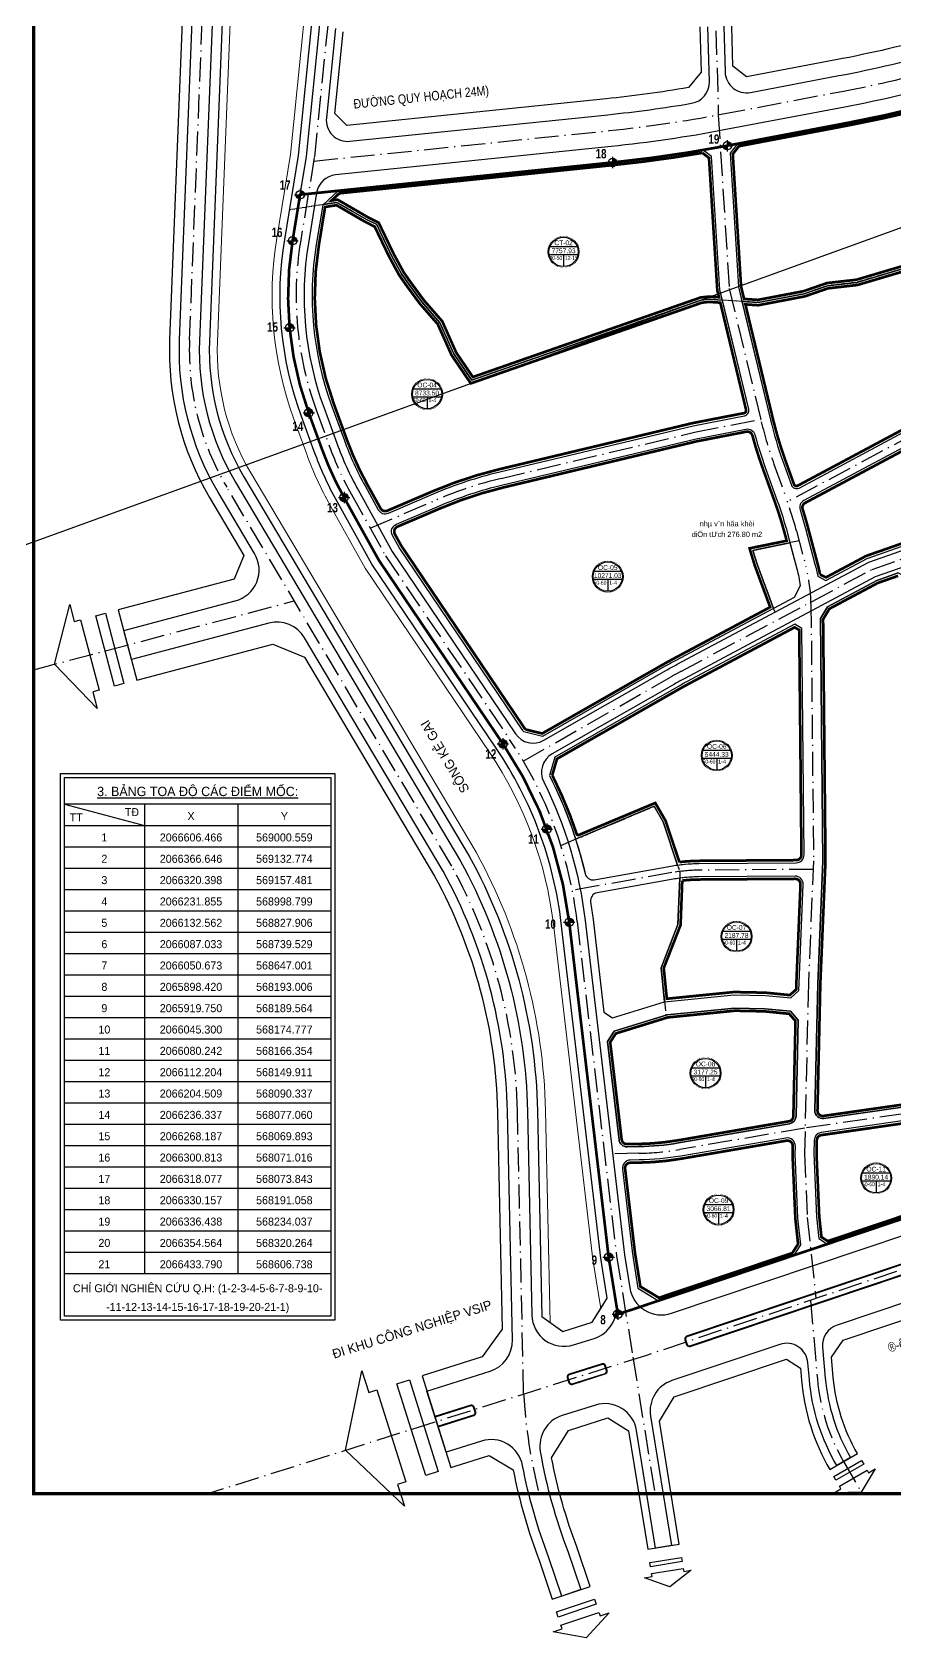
# Model space of a CAD drawing. Header units: metres. Extents: x 551291 to 569219, y 2064429 to 2066248.
# Drawn here: x 552184 to 552508, y 2065246 to 2065848 of the extents above; entities that cross this region are included whole.
import ezdxf
from ezdxf.enums import TextEntityAlignment as Align

# ---------------------------------------------------------------- set-up
doc = ezdxf.new("R2010")
doc.units = ezdxf.units.M
for name, pattern in [('ACAD_ISO10W100', [18.5, 12, -3, 0.5, -3]), ('CENTER', [2, 1.25, -0.25, 0.25, -0.25]), ('DOT', [0.25, 0, -0.25]), ('HIDDEN', [0.375, 0.25, -0.125])]:
    doc.linetypes.add(name, pattern=pattern)
for name, color, linetype, lineweight in [('boDnv', 54, 'CONTINUOUS', 25), ('datKeSog', 251, 'CONTINUOUS', 13), ('datMatNc', 150, 'CONTINUOUS', 13)]:
    doc.layers.add(name, color=color, linetype=linetype, lineweight=lineweight)
for name, color, linetype in [('BoThamCo', 94, 'CONTINUOUS'), ('ChiaLo', 128, 'CENTER'), ('dat cong cong', 240, 'CONTINUOUS'), ('datOXh', 42, 'CONTINUOUS'), ('ddc', 32, 'CONTINUOUS'), ('ghi_chu', 7, 'CONTINUOUS'), ('Khung ban ve', 7, 'CONTINUOUS'), ('LogDg', 7, 'CONTINUOUS'), ('QH', 7, 'CONTINUOUS'), ('RANHGIOI', 2, 'HIDDEN'), ('TimDg', 222, 'CONTINUOUS'), ('ViaHeS', 32, 'CONTINUOUS')]:
    doc.layers.add(name, color=color, linetype=linetype)
doc.styles.add('ARIALB', font='', dxfattribs={"width": 0.75})
doc.styles.add('avantH', font='', dxfattribs={"height": 10})
doc.styles.add('avh', font='')
doc.styles.add('rms', font='romans.shx', dxfattribs={"width": 0.7, "bigfont": 'vns.shx'})
doc.styles.get('ARIALB').set_extended_font_data('.VnArialH', bold=True)
doc.styles.get('avantH').set_extended_font_data('.VnAvantH')
doc.styles.get('avh').set_extended_font_data('.VnAvantH')
doc.linetypes.add('ADL', pattern='A,0.125,-0.15,["++",rms,S=0.5,R=0,X=0,Y=-0.2245],-1.35,1.125', length=2.75)

# ---------------------------------------------------------------- blocks, each defined once
blk = doc.blocks.new('sl')
at = {"layer": 'ghi_chu', "color": 158}
blk.add_circle((0, 0), 5.75, dxfattribs=at)
at = {"color": 158, "linetype": 'DOT'}
blk.add_wipeout([(0, 5.75), (0.97, 5.67), (1.86, 5.44), (2.47, 5.19), (3.13, 4.82), (3.79, 4.32), (4.43, 3.67), (4.91, 2.99), (5.2, 2.45), (5.53, 1.57), (5.7, 0.77), (5.75, 0), (5.69, -0.85), (5.5, -1.69), (5.23, -2.38), (4.83, -3.13), (4.38, -3.72), (3.93, -4.2), (2.99, -4.91), (2.42, -5.22), (1.54, -5.54), (0.63, -5.72), (0, -5.75), (-0.86, -5.69), (-1.59, -5.52), (-2.41, -5.22), (-3.14, -4.82), (-3.72, -4.39), (-4.31, -3.8), (-4.85, -3.09), (-5.21, -2.43), (-5.52, -1.6), (-5.69, -0.85), (-5.75, 0), (-5.66, 1.01), (-5.49, 1.72), (-5.12, 2.62), (-4.44, 3.66), (-3.55, 4.52), (-2.72, 5.07), (-1.72, 5.49), (-0.8, 5.69)], dxfattribs=at).dxf.layer = 'ghi_chu'
at = {"layer": 'ghi_chu', "color": 32}
for points in [[(-5.12, 2), (5.12, 2)], [(-5.41, -1), (5.41, -1)], [(0, -1), (0, -5.5)]]:
    blk.add_lwpolyline(points, dxfattribs=at)
at = {"layer": 'ghi_chu'}
blk.add_circle((0, 0), 5.5, dxfattribs=at)
at = {"layer": 'ghi_chu', "style": 'avh'}
for tag, height, p in [('SOLO', 1.25, (0, 2.51)), ('DT', 1.5, (-0.01, -0.49))]:
    blk.add_attdef(tag, text='', height=height, dxfattribs=at).set_placement(p, align=Align.CENTER)
blk.add_attdef('MD', text='', height=1.25, dxfattribs=at).set_placement((-0.5, -3), align=Align.RIGHT)
blk.add_attdef('TC', (0.5, -3.02), '', height=1.25, dxfattribs=at)
blk = doc.blocks.new('moc')
at = {"layer": 'QH', "linetype": 'Continuous'}
h = blk.add_hatch(color=7, dxfattribs=at)
h.paths.add_polyline_path([(0, 0), (0.53, 0, 0.414214), (0, 0.53)])
h.paths.add_polyline_path([(-0.53, 0, 0.414214), (0, -0.53), (0, 0)])
for p, q in [((0, 0.71), (0, -0.71)), ((-0.71, 0), (0.71, 0))]:
    blk.add_line(p, q, dxfattribs=at)
blk.add_circle((0, 0), 0.529, dxfattribs=at)
blk = doc.blocks.new('ghi_Eu-bg toa do')
at = {"color": 32}
blk.add_wipeout([(-103, 205), (0, 205), (0, 0), (-103, 0)], dxfattribs=at).dxf.layer = 'ghi_chu'
at = {"layer": 'ghi_chu', "color": 32, "lineweight": -2}
blk.add_lwpolyline([(0, 205), (0, 0), (-103, 0), (-103, 205)], close=True, dxfattribs=at)
at = {"layer": 'ghi_chu', "lineweight": -2}
blk.add_lwpolyline([(-1.5, 203.5), (-1.5, 1.5), (-101.5, 1.5), (-101.5, 203.5)], close=True, dxfattribs=at)
at = {"layer": 'ghi_chu', "color": 32, "lineweight": -2}
for points in [[(-101.5, 193.5), (-71.5, 185.5)], [(-71.5, 193.5), (-71.5, 17.5)], [(-36.5, 193.5), (-36.5, 17.5)], [(-101.5, 185.5), (-1.5, 185.5)], [(-101.5, 177.5), (-1.5, 177.5)], [(-101.5, 169.5), (-1.5, 169.5)], [(-101.5, 161.5), (-1.5, 161.5)], [(-101.5, 153.5), (-1.5, 153.5)], [(-101.5, 145.5), (-1.5, 145.5)], [(-101.5, 137.5), (-1.5, 137.5)], [(-101.5, 129.5), (-1.5, 129.5)], [(-101.5, 121.5), (-1.5, 121.5)], [(-101.5, 113.5), (-1.5, 113.5)], [(-101.5, 105.5), (-1.5, 105.5)], [(-101.5, 97.5), (-1.5, 97.5)], [(-101.5, 89.5), (-1.5, 89.5)], [(-101.5, 81.5), (-1.5, 81.5)], [(-101.5, 73.5), (-1.5, 73.5)], [(-101.5, 65.5), (-1.5, 65.5)], [(-101.5, 57.5), (-1.5, 57.5)], [(-101.5, 49.5), (-1.5, 49.5)], [(-101.5, 41.5), (-1.5, 41.5)], [(-101.5, 33.5), (-1.5, 33.5)], [(-101.5, 25.5), (-1.5, 25.5)]]:
    blk.add_lwpolyline(points, dxfattribs=at)
at = {"layer": 'ghi_chu', "lineweight": -2}
for points in [[(-1.5, 193.5), (-101.5, 193.5)], [(-101.5, 17.5), (-1.5, 17.5)]]:
    blk.add_lwpolyline(points, dxfattribs=at)
at = {"layer": 'ghi_chu', "lineweight": -2, "style": 'avantH'}
for s, height, p in [('%%U3. b¶ng to¹ ®é c¸c ®iÓm mèc:', 3.5, (-51.5, 196.5)), ('x', 3, (-54, 187.5)), ('y', 3, (-19, 187.5)), ('1', 3, (-86.5, 179.5)), ('2066606.466', 3, (-54, 179.5)), ('569000.559', 3, (-19, 179.5)), ('2', 3, (-86.5, 171.5)), ('2066366.646', 3, (-54, 171.5)), ('569132.774', 3, (-19, 171.5)), ('3', 3, (-86.5, 163.5)), ('2066320.398', 3, (-54, 163.5)), ('569157.481', 3, (-19, 163.5)), ('4', 3, (-86.5, 155.5)), ('2066231.855', 3, (-54, 155.5)), ('568998.799', 3, (-19, 155.5)), ('5', 3, (-86.5, 147.5)), ('2066132.562', 3, (-54, 147.5)), ('568827.906', 3, (-19, 147.5)), ('6', 3, (-86.5, 139.5)), ('2066087.033', 3, (-54, 139.5)), ('568739.529', 3, (-19, 139.5)), ('7', 3, (-86.5, 131.5)), ('2066050.673', 3, (-54, 131.5)), ('568647.001', 3, (-19, 131.5)), ('8', 3, (-86.5, 123.5)), ('2065898.420', 3, (-54, 123.5)), ('568193.006', 3, (-19, 123.5)), ('9', 3, (-86.5, 115.5)), ('2065919.750', 3, (-54, 115.5)), ('568189.564', 3, (-19, 115.5)), ('10', 3, (-86.5, 107.5)), ('2066045.300', 3, (-54, 107.5)), ('568174.777', 3, (-19, 107.5)), ('11', 3, (-86.5, 99.5)), ('2066080.242', 3, (-54, 99.5)), ('568166.354', 3, (-19, 99.5)), ('12', 3, (-86.5, 91.5)), ('2066112.204', 3, (-54, 91.5)), ('568149.911', 3, (-19, 91.5)), ('13', 3, (-86.5, 83.5)), ('2066204.509', 3, (-54, 83.5)), ('568090.337', 3, (-19, 83.5)), ('14', 3, (-86.5, 75.5)), ('2066236.337', 3, (-54, 75.5)), ('568077.060', 3, (-19, 75.5)), ('15', 3, (-86.5, 67.5)), ('2066268.187', 3, (-54, 67.5)), ('568069.893', 3, (-19, 67.5)), ('16', 3, (-86.5, 59.5)), ('2066300.813', 3, (-54, 59.5)), ('568071.016', 3, (-19, 59.5)), ('17', 3, (-86.5, 51.5)), ('2066318.077', 3, (-54, 51.5)), ('568073.843', 3, (-19, 51.5)), ('18', 3, (-86.5, 43.5)), ('2066330.157', 3, (-54, 43.5)), ('568191.058', 3, (-19, 43.5)), ('19', 3, (-86.5, 35.5)), ('2066336.438', 3, (-54, 35.5)), ('568234.037', 3, (-19, 35.5)), ('20', 3, (-86.5, 27.5)), ('2066354.564', 3, (-54, 27.5)), ('568320.264', 3, (-19, 27.5)), ('21', 3, (-86.5, 19.5)), ('2066433.790', 3, (-54, 19.5)), ('568606.738', 3, (-19, 19.5)), ('chØ giíi nghiªn cøu q.h: (1-2-3-4-5-6-7-8-9-10-', 3, (-51.5, 10.5)), ('-11-12-13-14-15-16-17-18-19-20-21-1)', 3, (-51.5, 3.5))]:
    blk.add_text(s, height=height, dxfattribs=at).set_placement(p, align=Align.CENTER)
blk.add_text('tt', height=3, dxfattribs=at).set_placement((-99.5, 187))
blk.add_text('t®', height=3, dxfattribs=at).set_placement((-73.5, 189), align=Align.RIGHT)

msp = doc.modelspace()

# ---------------------------------------------------------------- linework, layer by layer
at = {"layer": 'boDnv', "color": 10, "linetype": 'ADL', "ltscale": 0.25, "const_width": 1}
for points in [[(552585.924, 2065790.908), (552597.925, 2065793.938), (552606.91, 2065766.887), (552620.069, 2065771.804), (552622.336, 2065766.872), (552639.712, 2065725.259), (552647.986, 2065727.04, 0.4332579), (552649.49, 2065729.541), (552617.648, 2065841.71), (552612.182, 2065844.783), (552531.173, 2065822.379, -0.0205674), (552490.085, 2065812.816), (552449.056, 2065805.029), (552446.76, 2065802.073), (552449.877, 2065752.405), (552450.992, 2065747.771), (552456.182, 2065747.417), (552473.308, 2065750.681), (552482.039, 2065753.709), (552493.105, 2065754.969), (552519.606, 2065762.814), (552568.922, 2065788.047), (552579.167, 2065789.333)], [(552559, 2065668.036, 0.4852014), (552560.716, 2065670.668), (552552.332, 2065695.494, 0.1166768), (552551.723, 2065696.47), (552545.377, 2065702.754, 0.3131001), (552543.692, 2065703.05), (552528.536, 2065698.907, 0.056028), (552516.808, 2065694.239), (552473.923, 2065671.326, 0.3612887), (552472.959, 2065668.958, -0.011809), (552474.997, 2065661.951), (552478.543, 2065648.595, -0.0172923), (552479.483, 2065644.483), (552481.693, 2065643.383), (552496.76, 2065651.417), (552520.521, 2065659.72, -0.0617448)], [(552471.678, 2065623.652), (552469.97, 2065624.666), (552429.906, 2065603.303, 0.0071825), (552426.158, 2065601.235), (552380.824, 2065575.363), (552379.047, 2065569.235, -0.0381264), (552388.439, 2065546.588), (552417.695, 2065558.825), (552421.574, 2065552.116), (552426.74, 2065536.651, -0.0287685), (552434.026, 2065537.122), (552470.518, 2065537.382, 0.4149995), (552472.504, 2065539.402)], [(552472.152, 2065528.295, 0.4286712), (552470.139, 2065530.379), (552434.075, 2065530.123, 0.0277623), (552427.818, 2065529.73), (552427.19, 2065513.067), (552420.872, 2065496.922), (552422.023, 2065485.421), (552447.196, 2065487.941), (552459.092, 2065487.692), (552468.145, 2065486.791), (552470.544, 2065488.914), (552470.598, 2065491.304)], [(552470.276, 2065477.073), (552467.878, 2065479.783), (552458.671, 2065480.699), (552447.472, 2065480.934), (552422.325, 2065478.416), (552402.901, 2065472.41), (552400.78, 2065469.151), (552405.076, 2065432.678, 0.3849443), (552407.094, 2065430.912), (552411.519, 2065430.984, 0.0383809), (552426.248, 2065432.358), (552467.81, 2065439.481, 0.3589495), (552469.471, 2065441.407)], [(552530.78, 2065420.915, 0.1272417), (552522.91, 2065431.603), (552515.525, 2065437.611, 0.2092947), (552511.274, 2065438.789), (552479.986, 2065434.307, 0.3667116), (552478.27, 2065432.372), (552478.158, 2065427.394), (552479.191, 2065403.77), (552480.013, 2065396.077), (552482.368, 2065394.566), (552534.352, 2065412.012)], [(552469.153, 2065427.299), (552469.219, 2065430.203, 0.471725), (552466.881, 2065432.22), (552427.431, 2065425.458, -0.0383809), (552411.633, 2065423.985), (552408.323, 2065423.931, 0.4441014), (552406.369, 2065421.697), (552410.113, 2065389.911), (552412.111, 2065377.528), (552419.069, 2065373.324), (552469.096, 2065390.112), (552471.241, 2065393.457), (552470.212, 2065403.095)]]:
    msp.add_lwpolyline(points, format="xyb", close=True, dxfattribs=at)
for points in [[(552520.351, 2065760.949), (552493.505, 2065753.002), (552482.485, 2065751.747), (552473.826, 2065748.744), (552456.303, 2065745.404), (552451.483, 2065745.733), (552461.832, 2065702.735, 0.0276131), (552466.445, 2065687.354), (552469.712, 2065678.309, 0.4570762), (552471.124, 2065677.767), (552513.51, 2065700.413, -0.056028)], [(552508.759, 2065643.958), (552501.188, 2065641.312), (552482.971, 2065631.598), (552480.639, 2065627.668), (552481.527, 2065537.047), (552479.593, 2065491.013), (552478.521, 2065443.52, 0.4633665), (552480.805, 2065441.496), (552510.281, 2065445.718, -0.2092947)]]:
    msp.add_lwpolyline(points, format="xyb", dxfattribs=at)
at = {"layer": 'BoThamCo'}
for points in [[(552420.657, 2065551.703), (552417.27, 2065557.564), (552387.822, 2065545.246, -0.0209624), (552391.376, 2065532.316, -0.0000108), (552391.376, 2065532.316, 0.399729), (552394.827, 2065530.036), (552423.498, 2065535.152, -0.0103434), (552426.052, 2065535.554)], [(552718.044, 2065455.462), (552429.533, 2065358.64, 0.4142136), (552429.06, 2065357.69), (552429.697, 2065355.794, 0.4142136), (552430.646, 2065355.321), (552719.158, 2065452.144, 1)], [(552384.941, 2065343.473), (552385.542, 2065341.566, 0.4142136), (552386.483, 2065341.076), (552398.881, 2065344.986, 0.4142136), (552399.371, 2065345.927), (552398.769, 2065347.834, 0.4142136), (552397.828, 2065348.324), (552385.43, 2065344.414, 0.4142136)], [(552349.618, 2065329.449, 0.4142136), (552350.108, 2065330.39), (552349.506, 2065332.297, 0.4142136), (552348.565, 2065332.787), (552335.135, 2065328.551), (552336.187, 2065325.213)]]:
    msp.add_lwpolyline(points, format="xyb", close=True, dxfattribs=at)
msp.add_lwpolyline([(552421.128, 2065484.327), (552419.853, 2065497.062), (552426.197, 2065513.273), (552426.851, 2065530.616, 0.0108917), (552424.376, 2065530.23), (552395.878, 2065525.144, 0.4090095), (552393.443, 2065521.716, -0.0103895), (552394.357, 2065515.131), (552398.452, 2065480.363), (552401.658, 2065478.306), (552421.128, 2065484.327)], format="xyb", dxfattribs=at)
at = {"layer": 'ChiaLo', "ltscale": 5}
for points in [[(552471.642, 2065657.049), (552454.318, 2065653.514), (552455.996, 2065648.005), (552462.598, 2065630.201)], [(552382.266, 2065542.922), (552417.27, 2065557.564), (552420.657, 2065551.703), (552426.859, 2065533.138)], [(552426.946, 2065533.15), (552426.197, 2065513.273), (552419.853, 2065497.062), (552421.636, 2065479.25)]]:
    msp.add_lwpolyline(points, dxfattribs=at)
at = {"layer": 'dat cong cong'}
msp.add_lwpolyline([(552470.81, 2065646.542, -0.0301687), (552472.074, 2065640.279), (552469.758, 2065635.886), (552462.02, 2065631.759), (552455.996, 2065648.005), (552454.318, 2065653.514), (552468.207, 2065656.348)], format="xyb", close=True, dxfattribs=at)
at = {"layer": 'datKeSog'}
msp.add_lwpolyline([(552262.526, 2065958.385), (552259.404, 2065955.362), (552250.511, 2065731.967, 0.1449785), (552263.416, 2065681.039), (552347.894, 2065538.86, -0.1207993), (552373.506, 2065443.415), (552375.182, 2065366.274), (552378.23, 2065364.089), (552376.505, 2065443.48, 0.1208601), (552350.499, 2065540.349), (552265.995, 2065682.571, -0.1449785), (552253.509, 2065731.848)], format="xyb", close=True, dxfattribs=at)
msp.add_lwpolyline([(552286.033, 2065852.632), (552280.871, 2065801.917), (552275.737, 2065770.561, 0.128574), (552282.065, 2065703.062), (552286.98, 2065689.563, 0.0394083), (552295.734, 2065670.375), (552308.832, 2065646.779), (552355.583, 2065577.623, -0.11987), (552379.46, 2065513.377), (552394.262, 2065387.7), (552397.233, 2065369.292), (552399.641, 2065373.197), (552397.234, 2065388.114), (552382.44, 2065513.727, 0.11987), (552358.068, 2065579.303), (552311.392, 2065648.35), (552298.357, 2065671.831, -0.0394083), (552289.799, 2065690.59), (552284.884, 2065704.089, -0.128574), (552278.698, 2065770.077), (552283.846, 2065801.522), (552289.009, 2065852.24, 0.0312673)], format="xyb", dxfattribs=at)
at = {"layer": 'datMatNc'}
msp.add_lwpolyline([(552394.262, 2065387.7), (552379.46, 2065513.377, 0.11987), (552355.583, 2065577.623), (552308.832, 2065646.779), (552295.734, 2065670.375, -0.0394083), (552286.98, 2065689.563), (552282.065, 2065703.062, -0.128574), (552275.737, 2065770.561), (552280.871, 2065801.917), (552286.033, 2065852.632, 0.0313826), (552288.377, 2065876.47), (552291.068, 2065952.778), (552291.288, 2065959.593), (552287.42, 2065963.559), (552267.722, 2065963.414), (552262.526, 2065958.385), (552253.509, 2065731.848, 0.1449785), (552265.995, 2065682.571), (552350.499, 2065540.349, -0.1208601), (552376.505, 2065443.48), (552378.23, 2065364.089), (552382.986, 2065360.682), (552394.081, 2065364.181), (552397.233, 2065369.292)], format="xyb", close=True, dxfattribs=at)
at = {"layer": 'datOXh', "linetype": 'ByBlock'}
msp.add_lwpolyline([(552586.16, 2065789.937), (552597.269, 2065792.741), (552606.288, 2065765.587), (552619.549, 2065770.542), (552621.42, 2065766.471), (552639.11, 2065724.106), (552648.197, 2065726.062, 0.4332579), (552650.452, 2065729.814), (552618.498, 2065842.379), (552612.313, 2065845.857), (552530.906, 2065823.343, -0.0205674), (552489.898, 2065813.798), (552448.498, 2065805.941), (552445.738, 2065802.388), (552448.884, 2065752.256), (552450.192, 2065746.823), (552456.242, 2065746.411), (552473.567, 2065749.712), (552482.262, 2065752.728), (552493.305, 2065753.986), (552519.978, 2065761.882), (552569.221, 2065787.077), (552579.343, 2065788.347)], format="xyb", close=True, dxfattribs=at)
at = {"layer": 'ddc'}
for points in [[(552519.978, 2065761.882), (552493.305, 2065753.986), (552482.262, 2065752.728), (552473.567, 2065749.712), (552456.242, 2065746.411), (552450.192, 2065746.823), (552460.859, 2065702.501, 0.0276131), (552465.505, 2065687.014), (552468.772, 2065677.969, 0.4570762), (552471.595, 2065676.885), (552513.981, 2065699.531, -0.056028)], [(552559.089, 2065667.04, 0.4852014), (552561.663, 2065670.988), (552553.279, 2065695.814, 0.1166768), (552552.426, 2065697.181), (552546.081, 2065703.465, 0.3028191), (552543.358, 2065703.995), (552528.273, 2065699.872, 0.056028), (552516.337, 2065695.121), (552473.452, 2065672.208, 0.3612887), (552472.006, 2065668.656, -0.011809), (552474.031, 2065661.695), (552477.576, 2065648.338, -0.0193472), (552478.592, 2065643.809), (552481.709, 2065642.258), (552497.163, 2065650.498), (552520.851, 2065658.776, -0.0617448), (552559.089, 2065667.04)], [(552508.824, 2065645.039), (552500.786, 2065642.231), (552482.254, 2065632.349), (552479.636, 2065627.938), (552480.527, 2065537.063), (552478.594, 2065491.046), (552477.522, 2065443.543, 0.4633665), (552480.946, 2065440.506), (552510.423, 2065444.729, -0.2092947)]]:
    msp.add_lwpolyline(points, format="xyb", dxfattribs=at)
for points in [[(552472.672, 2065624.224), (552469.996, 2065625.813), (552429.435, 2065604.185, 0.0071825), (552425.662, 2065602.103), (552379.977, 2065576.03), (552377.976, 2065569.134, -0.0404378), (552387.822, 2065545.246), (552417.27, 2065557.564), (552420.657, 2065551.703), (552426.052, 2065535.554, -0.032037), (552434.033, 2065536.122), (552470.525, 2065536.382, 0.4149995), (552473.504, 2065539.412)], [(552473.151, 2065528.253, 0.4286712), (552470.132, 2065531.379), (552434.068, 2065531.123, 0.0314882), (552426.851, 2065530.616), (552426.197, 2065513.273), (552419.853, 2065497.062), (552421.128, 2065484.327), (552447.236, 2065486.94), (552459.032, 2065486.693), (552468.481, 2065485.753), (552471.533, 2065488.455), (552471.597, 2065491.272)], [(552471.285, 2065477.443), (552468.367, 2065480.739), (552458.731, 2065481.698), (552447.433, 2065481.935), (552422.125, 2065479.401), (552402.26, 2065473.259), (552399.744, 2065469.393), (552404.083, 2065432.561, 0.3849443), (552407.111, 2065429.912), (552411.535, 2065429.984, 0.0383809), (552426.417, 2065431.372), (552467.979, 2065438.495, 0.3589495), (552470.471, 2065441.384)], [(552531.708, 2065421.287, 0.1272417), (552523.541, 2065432.378), (552516.156, 2065438.387, 0.2092947), (552511.132, 2065439.779), (552479.844, 2065435.297, 0.3667116), (552477.27, 2065432.395), (552477.157, 2065427.383), (552478.194, 2065403.695), (552479.069, 2065395.494), (552482.232, 2065393.466), (552535.675, 2065411.401)], [(552470.154, 2065427.309), (552470.218, 2065430.181, 0.471725), (552466.712, 2065433.205), (552427.262, 2065426.444, -0.0383809), (552411.617, 2065424.985), (552408.306, 2065424.931, 0.4441014), (552405.376, 2065421.58), (552409.122, 2065389.773), (552411.197, 2065376.912), (552418.949, 2065372.228), (552469.748, 2065389.276), (552472.273, 2065393.214), (552471.21, 2065403.17)]]:
    msp.add_lwpolyline(points, format="xyb", close=True, dxfattribs=at)
at = {"layer": 'Khung ban ve', "const_width": 1.2}
msp.add_lwpolyline([(552184.57, 2066109.888), (553434.57, 2066109.888), (553434.57, 2065299.888), (552184.57, 2065299.888)], close=True, dxfattribs=at)
at = {"layer": 'LogDg'}
for points in [[(552612.336, 2065405.484), (552485.863, 2065363.04, 0.3468311), (552480.44, 2065354.75), (552481.461, 2065343.227, 0.1098508), (552490.914, 2065313.431), (552485.725, 2065310.418, -0.1098508), (552475.484, 2065342.697), (552474.929, 2065348.964, 0.4849671), (552464.415, 2065355.842), (552423.924, 2065342.254, 0.36701), (552415.895, 2065328.966), (552423.721, 2065280.464), (552417.798, 2065279.508), (552410.69, 2065323.555, 0.4575121), (552395.234, 2065333.088), (552382.786, 2065329.162, 0.375227), (552374.569, 2065315.681, 0.0494446), (552384.875, 2065278.358), (552389.719, 2065263.899), (552382.608, 2065261.516), (552377.816, 2065275.817, -0.0442762), (552367.902, 2065310.44, 0.4483491), (552352.51, 2065319.613), (552339.27, 2065315.438), (552332.051, 2065338.326), (552355.732, 2065345.795, 0.3333358), (552364.12, 2065357.5), (552362.258, 2065443.171, 0.120559), (552338.125, 2065533.278), (552286.144, 2065620.764, 0.3349429), (552272.764, 2065626.237), (552221.192, 2065612.621), (552218.32, 2065623.499), (552260.166, 2065634.546, 0.4981915), (552267.419, 2065652.278), (552253.745, 2065675.292, -0.1449785), (552239.27, 2065732.415), (552248.278, 2065958.706, 0.4280878)], [(552255.831, 2065959.893), (552246.764, 2065732.116, 0.1449785), (552260.192, 2065679.124), (552344.638, 2065536.999, -0.1207214), (552369.757, 2065443.334), (552371.419, 2065366.848, 0.4999972), (552387.025, 2065355.665), (552394.725, 2065358.093, 0.3722013), (552402.962, 2065371.449), (552400.206, 2065388.529), (552385.419, 2065514.078, 0.11987), (552360.554, 2065580.983), (552313.951, 2065649.921), (552300.98, 2065673.287, -0.0394083), (552292.618, 2065691.616), (552287.703, 2065705.115, -0.128574), (552281.659, 2065769.592), (552286.822, 2065801.127), (552291.984, 2065851.849, 0.0311548)], [(552401.086, 2065804.904), (552297.76, 2065794.255, 0.3385707), (552290.685, 2065787.59), (552287.58, 2065768.623, 0.128574), (552293.341, 2065707.168), (552298.256, 2065693.669, 0.0394083), (552306.226, 2065676.2), (552319.069, 2065653.064), (552365.238, 2065584.767, 0.3921699), (552375.831, 2065582.3), (552421.945, 2065608.617, -0.0071825), (552425.906, 2065610.803), (552497.767, 2065649.12), (552521.346, 2065657.36, -0.1818206), (552632.197, 2065654.751), (552649.33, 2065647.844, 0.0837549), (552673.214, 2065642.6, 0.5131316), (552679.28, 2065650.231), (552623.989, 2065845.006, 0.4122284), (552611.704, 2065851.913), (552529.307, 2065829.126, -0.0205674), (552488.779, 2065819.693), (552443.561, 2065811.111, -0.0212183), (552401.086, 2065804.904, 0.0212183)], [(552297.742, 2065849.165), (552294.33, 2065815.638, 0.4753477), (552303.109, 2065806.87), (552399.856, 2065816.84, 0.016072), (552431.317, 2065821.108, 0.37392), (552437.985, 2065829.217), (552437.418, 2065849.824)], [(552443.416, 2065849.989), (552443.888, 2065832.828, 0.4619163), (552453.376, 2065825.188), (552486.542, 2065831.483, 0.0205674), (552526.108, 2065840.692)], [(552518.154, 2065642.382, 0.4178496), (552509.208, 2065646.763), (552500.182, 2065643.609), (552428.729, 2065605.509, 0.0071825), (552424.919, 2065603.406), (552379.037, 2065577.221, 0.398341), (552375.849, 2065566.692, -0.0869341), (552391.378, 2065514.78), (552406.15, 2065389.358), (552408.145, 2065376.996, 0.4630471), (552423.81, 2065367.531), (552583.922, 2065421.263, 0.4142136), (552588.961, 2065431.393), (552518.154, 2065642.382)], [(552717.964, 2065455.7), (552429.453, 2065358.877, 0.4142136), (552428.823, 2065357.61), (552429.46, 2065355.714, 0.4142136), (552430.726, 2065355.084), (552719.237, 2065451.907, 1), (552717.964, 2065455.7)], [(552384.702, 2065343.398), (552385.304, 2065341.49, 0.4142136), (552386.558, 2065340.838), (552398.956, 2065344.748, 0.4142136), (552399.609, 2065346.002), (552399.008, 2065347.91, 0.4142136), (552397.753, 2065348.563), (552385.355, 2065344.652, 0.4142136), (552384.702, 2065343.398)]]:
    msp.add_lwpolyline(points, format="xyb", dxfattribs=at)
msp.add_lwpolyline([(552298.99, 2065691.653), (552298.99, 2065691.653)], dxfattribs=at)
at = {"layer": 'LogDg', "ltscale": 0.75}
for points in [[(552206.694, 2065600.49), (552208.354, 2065594.203), (552192.421, 2065610.875), (552198.061, 2065633.179), (552199.721, 2065626.891), (552202.116, 2065627.524), (552209.089, 2065601.123)], [(552211.444, 2065629.957), (552218.4, 2065603.61), (552214.824, 2065602.608), (552207.851, 2065629.009)], [(552321.054, 2065303.362), (552323.638, 2065295.169), (552301.57, 2065316.172), (552307.617, 2065345.958), (552310.201, 2065337.765), (552313.322, 2065338.749), (552324.176, 2065304.347)], [(552325.478, 2065342.545), (552336.307, 2065308.212), (552331.65, 2065306.665), (552320.797, 2065341.068)], [(552497.704, 2065307.735), (552500.18, 2065309.173), (552494.958, 2065300.464), (552484.829, 2065300.258), (552487.305, 2065301.696), (552486.757, 2065302.64), (552497.156, 2065308.678)], [(552380.64, 2065255.584), (552394.863, 2065260.349), (552395.542, 2065258.421), (552381.29, 2065253.644)]]:
    msp.add_lwpolyline(points, close=True, dxfattribs=at)
at = {"layer": 'LogDg'}
msp.add_lwpolyline([(552349.693, 2065329.211, 0.4142136), (552350.346, 2065330.465), (552349.745, 2065332.373, 0.4142136), (552348.49, 2065333.025), (552335.059, 2065328.789), (552336.262, 2065324.975)], format="xyb", close=True, dxfattribs=at)
at = {"layer": 'LogDg', "ltscale": 0.75, "elevation": 0}
for points in [[(552484.637, 2065306.317), (552495.014, 2065312.342), (552495.857, 2065310.941), (552485.458, 2065304.902)], [(552415.632, 2065274.094), (552427.479, 2065276.006), (552427.764, 2065274.396), (552415.893, 2065272.479)], [(552428.341, 2065270.741), (552431.168, 2065271.197), (552423.174, 2065264.934), (552413.643, 2065268.368), (552416.47, 2065268.825), (552416.296, 2065269.902), (552428.167, 2065271.818)], [(552396.997, 2065254.031), (552400.391, 2065255.168), (552391.804, 2065245.819), (552379.351, 2065248.117), (552382.745, 2065249.254), (552382.311, 2065250.547), (552396.563, 2065255.324)]]:
    msp.add_lwpolyline(points, close=True, dxfattribs=at)
at = {"layer": 'TimDg', "linetype": 'ACAD_ISO10W100', "ltscale": 0.75, "elevation": 0}
msp.add_lwpolyline([(552374.094, 2065299.888, -0.0475184), (552368.309, 2065337.373), (552366.007, 2065443.252, 0.1206413), (552341.381, 2065535.138), (552256.968, 2065677.208, -0.1449785), (552243.017, 2065732.266), (552254.038, 2066009.144), (552262.742, 2066109.888)], format="xyb", dxfattribs=at)
at = {"layer": 'TimDg', "linetype": 'ACAD_ISO10W100', "ltscale": 0.75}
for points in [[(552315.361, 2066109.888), (552308.962, 2066074.31), (552302.878, 2066020.083, 0.0198666), (552301.735, 2066004.238), (552300.063, 2065952.474), (552297.371, 2065876.153, -0.0310447), (552294.96, 2065851.458), (552289.797, 2065800.733), (552284.619, 2065769.107, 0.128574), (552290.522, 2065706.142), (552295.437, 2065692.643, 0.0394083), (552303.603, 2065674.744), (552316.51, 2065651.492), (552363.039, 2065582.663, -0.11987), (552388.399, 2065514.429), (552403.178, 2065388.943), (552409.295, 2065351.034)], [(552426.475, 2066109.888, -0.0354259), (552432.104, 2066067.805), (552436.269, 2066000.877), (552441.327, 2065816.796)], [(552289.667, 2065799.453), (552400.471, 2065810.872, 0.0212183), (552442.442, 2065817.006), (552487.661, 2065825.588, 0.0205674), (552527.708, 2065834.909), (552813.516, 2065913.95, 0.0050405), (552846.554, 2065927.728, 0.0014744), (552848.178, 2065928.43), (553187.595, 2066076.376), (553216.027, 2066091.348)], [(552441.327, 2065816.796), (552445.41, 2065751.733), (552457.457, 2065701.682, 0.0276131), (552462.213, 2065685.825), (552466.748, 2065673.27, -0.0217912), (552470.648, 2065660.797), (552474.193, 2065647.44, -0.0624974), (552476.082, 2065633.498), (552477.026, 2065537.12), (552475.095, 2065491.159), (552473.655, 2065427.346), (552474.702, 2065403.433), (552477.947, 2065373.041)], [(553434.57, 2065805.641), (553218.349, 2065684.991), (553047.591, 2065585.777, -0.0506838), (552863.37, 2065502.387), (552414.423, 2065351.723), (552250.07, 2065299.888)], [(552310.771, 2065661.829), (552335.751, 2065672.512, -0.0425116), (552359.926, 2065680.501), (552432.452, 2065697.803), (552457.232, 2065702.617)], [(552566.983, 2065663.047), (552555.648, 2065696.614, 0.1166768), (552554.185, 2065698.957), (552547.84, 2065705.241, 0.2925424), (552542.57, 2065706.372), (552527.614, 2065702.283, 0.056028), (552515.159, 2065697.326), (552467.288, 2065671.749)], [(552368.198, 2065574.49), (552423.432, 2065606.011, -0.0071825), (552427.318, 2065608.156), (552498.974, 2065646.364), (552522.336, 2065654.528, -0.1818206), (552631.075, 2065651.969), (552648.209, 2065645.061, 0.1343308), (552688.313, 2065640.381)], [(552476.848, 2065533.927), (552434.05, 2065533.623, 0.0423945), (552423.937, 2065532.691), (552386.583, 2065526.025)], [(552538.125, 2065412.008), (552534.028, 2065422.218, 0.1272417), (552525.119, 2065434.318), (552517.734, 2065440.326, 0.2092947), (552510.777, 2065442.254), (552473.8, 2065436.956), (552426.839, 2065428.908, -0.0383809), (552411.576, 2065427.484), (552400.748, 2065427.308)], [(552475.869, 2065372.344), (552478.472, 2065342.962, 0.1098508), (552488.319, 2065311.924), (552495.308, 2065299.888)]]:
    msp.add_lwpolyline(points, format="xyb", dxfattribs=at)
for points in [[(552184.57, 2065608.771), (552282.301, 2065634.572)], [(552409.295, 2065351.034), (552417.548, 2065299.888)]]:
    msp.add_lwpolyline(points, dxfattribs=at)
at = {"layer": 'ViaHeS'}
msp.add_lwpolyline([(552267.722, 2065963.414), (552259.404, 2065955.362), (552250.511, 2065731.967, 0.1449785), (552263.416, 2065681.039), (552347.894, 2065538.86, -0.1207993), (552373.506, 2065443.415), (552375.182, 2065366.274), (552382.986, 2065360.682), (552394.081, 2065364.181), (552399.641, 2065373.197), (552397.234, 2065388.114), (552382.44, 2065513.727, 0.11987), (552358.068, 2065579.303), (552311.392, 2065648.35), (552298.357, 2065671.831, -0.0394083), (552289.799, 2065690.59), (552284.884, 2065704.089, -0.128574), (552278.698, 2065770.077), (552283.846, 2065801.522), (552289.009, 2065852.24, 0.0312673), (552291.375, 2065876.364), (552294.066, 2065952.676), (552294.193, 2065956.614), (552287.42, 2065963.559)], format="xyb", close=True, dxfattribs=at)
at = {"layer": 'ViaHeS', "elevation": 0}
for points in [[(552244.387, 2065955.251), (552235.523, 2065732.564, 0.1449785), (552250.521, 2065673.377), (552263.436, 2065651.64), (552259.788, 2065642.72), (552216.278, 2065631.234), (552223.234, 2065604.886), (552274.263, 2065618.358), (552286.084, 2065613.523), (552334.868, 2065531.418, -0.1204742), (552358.509, 2065443.089), (552360.281, 2065361.574), (552352.825, 2065351.17), (552330.247, 2065344.049), (552341.075, 2065309.716), (552355.38, 2065314.227), (552364.41, 2065308.757, 0.0429791), (552374.287, 2065274.548), (552379.052, 2065260.325), (552393.275, 2065265.09), (552388.404, 2065279.629, -0.0455756), (552378.808, 2065313.31), (552385.118, 2065323.606), (552399.877, 2065328.261), (552407.667, 2065323.456), (552414.836, 2065279.031), (552426.683, 2065280.942), (552419.24, 2065327.068), (552424.761, 2065336.206)], [(552434.42, 2065849.741), (552434.884, 2065832.839), (552430.095, 2065826.987, -0.0159549), (552399.24, 2065822.809), (552301.976, 2065812.785), (552297.509, 2065817.247), (552300.633, 2065847.936)], [(552524.509, 2065846.475, -0.0205674), (552485.423, 2065837.377), (552451.877, 2065831.011), (552446.827, 2065835.077), (552446.415, 2065850.071)], [(552424.761, 2065336.206), (552466.913, 2065350.352), (552472.094, 2065346.962), (552472.496, 2065342.432, 0.1098508), (552483.13, 2065308.912), (552493.508, 2065314.937, -0.1098508), (552484.449, 2065343.492), (552483.781, 2065351.031), (552488.122, 2065357.469), (552612.874, 2065399.336)]]:
    msp.add_lwpolyline(points, format="xyb", dxfattribs=at)
at = {"layer": 'ViaHeS'}
for points in [[(552542.361, 2065708.906, -0.2679898), (552549.616, 2065707.001), (552552.463, 2065704.181, 0.2727646), (552555.416, 2065703.434), (552587.609, 2065712.852, -0.0181571), (552592.007, 2065713.968), (552648.197, 2065726.062, 0.4332579), (552650.452, 2065729.814), (552618.498, 2065842.379), (552612.313, 2065845.857), (552530.906, 2065823.343, -0.0205674), (552489.898, 2065813.798), (552448.498, 2065805.941), (552445.738, 2065802.388), (552448.884, 2065752.256), (552460.859, 2065702.501, 0.0276131), (552465.505, 2065687.014), (552468.772, 2065677.969, 0.4570762), (552471.595, 2065676.885), (552513.981, 2065699.531, -0.056028), (552526.954, 2065704.695), (552542.361, 2065708.906)], [(552435.661, 2065803.588, -0.016742), (552401.701, 2065798.935), (552298.735, 2065788.324), (552292.953, 2065782.877), (552290.54, 2065768.138, 0.128574), (552296.16, 2065708.195), (552301.075, 2065694.696, 0.0394083), (552308.849, 2065677.656), (552313.784, 2065668.765, 0.3844618), (552317.586, 2065667.463), (552334.768, 2065674.811, -0.0425116), (552359.346, 2065682.933), (552431.923, 2065700.247), (552451.155, 2065703.983, 0.42725), (552452.718, 2065706.414), (552441.936, 2065751.21), (552438.805, 2065801.11), (552435.661, 2065803.588)], [(552559.089, 2065667.04, 0.4852014), (552561.663, 2065670.988), (552553.279, 2065695.814, 0.1166768), (552552.426, 2065697.181), (552546.081, 2065703.465, 0.3028191), (552543.358, 2065703.995), (552528.273, 2065699.872, 0.056028), (552516.337, 2065695.121), (552473.452, 2065672.208, 0.3612887), (552472.006, 2065668.656, -0.011809), (552474.031, 2065661.695), (552477.576, 2065648.338, -0.0193472), (552478.592, 2065643.809), (552481.709, 2065642.258), (552497.163, 2065650.498), (552520.851, 2065658.776, -0.0617448), (552559.089, 2065667.04)], [(552319.151, 2065659.097, -0.4446047), (552320.594, 2065663.311), (552336.734, 2065670.214, -0.0425116), (552360.506, 2065678.069), (552432.981, 2065695.359), (552451.618, 2065698.98, -0.3934189), (552455.086, 2065696.816, 0.020806), (552458.921, 2065684.636), (552463.456, 2065672.081, -0.0217912), (552467.265, 2065659.899), (552470.81, 2065646.542, -0.0301687), (552472.074, 2065640.279), (552469.758, 2065635.886), (552425.201, 2065612.127, 0.0071825), (552421.201, 2065609.92), (552375.418, 2065583.791), (552368.356, 2065585.509, 0.0009691), (552368.01, 2065586.023), (552321.628, 2065654.635), (552319.151, 2065659.097)], [(552540.423, 2065412.994), (552536.348, 2065423.149, 0.1272417), (552526.697, 2065436.257), (552519.311, 2065442.265, 0.2092947), (552510.423, 2065444.729), (552480.946, 2065440.506, -0.4633665), (552477.522, 2065443.543), (552478.594, 2065491.046), (552480.527, 2065537.063), (552479.636, 2065627.938), (552482.254, 2065632.349), (552500.786, 2065642.231), (552508.824, 2065645.039), (552515.135, 2065641.949), (552585.162, 2065433.283), (552582.013, 2065426.952), (552540.423, 2065412.994)], [(552391.376, 2065532.316, 0.399729), (552394.827, 2065530.036), (552423.498, 2065535.152, -0.0423945), (552434.033, 2065536.122), (552470.525, 2065536.382, 0.4149995), (552473.504, 2065539.412), (552472.672, 2065624.224), (552469.996, 2065625.813), (552429.435, 2065604.185, 0.0071825), (552425.662, 2065602.103), (552379.977, 2065576.03), (552377.976, 2065569.134, -0.061452), (552391.376, 2065532.316)], [(552393.443, 2065521.716, -0.0103895), (552394.357, 2065515.131), (552398.452, 2065480.363), (552401.658, 2065478.306), (552421.128, 2065484.327), (552447.236, 2065486.94), (552459.032, 2065486.693), (552468.481, 2065485.753), (552471.533, 2065488.455), (552471.597, 2065491.272), (552473.151, 2065528.253, 0.4286712), (552470.132, 2065531.379), (552434.068, 2065531.123, 0.0423945), (552424.376, 2065530.23), (552395.878, 2065525.144, 0.4090095), (552393.443, 2065521.716)], [(552470.471, 2065441.384, -0.3589495), (552467.979, 2065438.495), (552426.417, 2065431.372, -0.0383809), (552411.535, 2065429.984), (552407.111, 2065429.912, -0.3849443), (552404.083, 2065432.561), (552399.744, 2065469.393), (552402.26, 2065473.259), (552422.125, 2065479.401), (552447.433, 2065481.935), (552458.731, 2065481.698), (552468.367, 2065480.739), (552471.285, 2065477.443), (552470.471, 2065441.384)], [(552535.675, 2065411.401), (552531.708, 2065421.287, 0.1272417), (552523.541, 2065432.378), (552516.156, 2065438.387, 0.2092947), (552511.132, 2065439.779), (552479.844, 2065435.297, 0.3667116), (552477.27, 2065432.395), (552477.157, 2065427.383), (552478.194, 2065403.695), (552479.069, 2065395.494), (552482.232, 2065393.466), (552535.675, 2065411.401)], [(552466.712, 2065433.205), (552427.262, 2065426.444, -0.0383809), (552411.617, 2065424.985), (552408.306, 2065424.931, 0.4441014), (552405.376, 2065421.58), (552409.122, 2065389.773), (552411.197, 2065376.912), (552418.949, 2065372.228), (552469.748, 2065389.276), (552472.273, 2065393.214), (552471.21, 2065403.17), (552470.154, 2065427.309), (552470.218, 2065430.181, 0.471725), (552466.712, 2065433.205)]]:
    msp.add_lwpolyline(points, format="xyb", dxfattribs=at)

# ---------------------------------------------------------------- block references
at = {"layer": 'QH', "xscale": 3, "yscale": 3, "zscale": 3}
for p in [(552444.68, 2065805.217), (552401.701, 2065798.935), (552284.485, 2065786.856), (552281.659, 2065769.592), (552280.536, 2065736.965), (552287.703, 2065705.115), (552300.98, 2065673.287), (552360.554, 2065580.983), (552376.996, 2065549.021), (552385.419, 2065514.078), (552400.206, 2065388.529), (552403.648, 2065367.199)]:
    msp.add_blockref('moc', p, dxfattribs=at)

# ---------------------------------------------------------------- texts
at = {"layer": 'ghi_chu', "style": 'avantH', "width": 0.85}
for s, rotation, p in [('®\xadêng quy ho¹ch 24m)', 5.883826, (552304.683, 2065819.096, 0)), ('®\xadêng trÇn nguyªn h·n (kĐo dµi - qh 36m)', 18.5515, (552505.606, 2065352.789, 0))]:
    msp.add_text(s, height=3.5, rotation=rotation, dxfattribs=at).set_placement(p)
at = {"layer": 'ghi_chu', "style": 'avantH'}
for s, p in [('diÖn tƯch 276.80 m2', (552444.55, 2065658.517)), ('nhµ v¨n hăa khèi', (552444.55, 2065662.517))]:
    msp.add_text(s, height=2, dxfattribs=at).set_placement(p, align=Align.CENTER)
for s, rotation, p in [('s«ng kÎ gai', 120.717307, (552348.146, 2065563.916)), ('®i khu c«ng nghiÖp vsip', 17.504744, (552297.22, 2065350.448))]:
    msp.add_text(s, height=3.5, rotation=rotation, dxfattribs=at).set_placement(p)
at = {"layer": 'QH', "style": 'ARIALB', "width": 0.75}
for s, p in [('18', (552395.314, 2065800.457, -2.251)), ('19', (552437.637, 2065805.952, -2.251)), ('17', (552276.831, 2065788.727, -2.251)), ('16', (552273.788, 2065770.976, -2.251)), ('15', (552272.119, 2065735.48, -2.251)), ('14', (552281.616, 2065698.317, -2.251)), ('13', (552294.588, 2065667.764, -2.251)), ('12', (552353.989, 2065575.46, -2.251)), ('11', (552369.926, 2065543.498, -2.251)), ('10', (552376.328, 2065511.662, -2.251)), ('9', (552393.825, 2065385.672, -2.251)), ('8', (552397.068, 2065363.352, -2.251))]:
    msp.add_text(s, height=3.5, dxfattribs=at).set_placement(p)

# ---------------------------------------------------------------- next in the draw order: block references
at = {"layer": 'ghi_chu'}
ref = msp.add_blockref('sl', (552383.309, 2065765.403), dxfattribs=at)
ref.add_attrib('DT', '7757.93', dxfattribs={"height": 1.8, "style": 'avh'}).set_placement((552383.294, 2065764.909), align=Align.CENTER)
ref.add_attrib('MD', '30-50', dxfattribs={"height": 1.5, "style": 'avh', "width": 0.75}).set_placement((552382.807, 2065762.407), align=Align.RIGHT)
ref.add_attrib('TC', '12-15', (552383.809, 2065762.383), dxfattribs={"height": 1.5, "style": 'avh', "width": 0.75})
ref.add_attrib('SOLO', 'ct-02', dxfattribs={"height": 1.8, "style": 'avh'}).set_placement((552383.309, 2065767.909), align=Align.CENTER)

# ---------------------------------------------------------------- next in the draw order: linework, layer by layer
at = {"layer": 'RANHGIOI', "color": 1, "ltscale": 9, "const_width": 1}
msp.add_lwpolyline([(553192.795, 2066065.552), (552852.13, 2065917.062), (552851.284, 2065916.699, -0.0051374), (552817.38, 2065902.569), (552530.906, 2065823.343, -0.0205674), (552489.898, 2065813.798), (552444.68, 2065805.217, -0.0212183), (552401.701, 2065798.935), (552284.485, 2065786.856), (552281.659, 2065769.592, 0.128574), (552287.703, 2065705.115), (552292.618, 2065691.616, 0.0394083), (552300.98, 2065673.287), (552313.951, 2065649.921), (552360.554, 2065580.983, -0.11987), (552385.419, 2065514.078), (552400.206, 2065388.529), (552403.648, 2065367.199), (552408.852, 2065368.84), (552857.643, 2065519.452, 0.0506838), (553038.548, 2065601.341), (553209.442, 2065700.633)], format="xyb", dxfattribs=at)

# ---------------------------------------------------------------- next in the draw order: block references
at = {"layer": 'ghi_chu'}
ref = msp.add_blockref('sl', (552332.107, 2065712.095), dxfattribs=at)
ref.add_attrib('DT', '8733.50', dxfattribs={"height": 1.8, "style": 'avh'}).set_placement((552332.092, 2065711.601), align=Align.CENTER)
ref.add_attrib('MD', '50-60', dxfattribs={"height": 1.5, "style": 'avh', "width": 0.75}).set_placement((552331.605, 2065709.099), align=Align.RIGHT)
ref.add_attrib('TC', '1-4', (552332.607, 2065709.075), dxfattribs={"height": 1.5, "style": 'avh'})
ref.add_attrib('SOLO', 'oc-04', dxfattribs={"height": 1.8, "style": 'avh'}).set_placement((552332.107, 2065714.601), align=Align.CENTER)
ref = msp.add_blockref('sl', (552440.744, 2065576.612), dxfattribs=at)
ref.add_attrib('DT', '5444.33', dxfattribs={"height": 1.8, "style": 'avh'}).set_placement((552440.729, 2065576.118), align=Align.CENTER)
ref.add_attrib('MD', '50-60', dxfattribs={"height": 1.5, "style": 'avh', "width": 0.75}).set_placement((552440.242, 2065573.615), align=Align.RIGHT)
ref.add_attrib('TC', '1-4', (552441.244, 2065573.592), dxfattribs={"height": 1.5, "style": 'avh'})
ref.add_attrib('SOLO', 'oc-06', dxfattribs={"height": 1.8, "style": 'avh'}).set_placement((552440.744, 2065579.118), align=Align.CENTER)
msp.add_blockref('ghi_Eu-bg toa do', (552297.57, 2065364.888), dxfattribs=at)
ref = msp.add_blockref('sl', (552448.169, 2065508.745), dxfattribs=at)
ref.add_attrib('DT', '2187.78', dxfattribs={"height": 1.8, "style": 'avh'}).set_placement((552448.154, 2065508.251), align=Align.CENTER)
ref.add_attrib('MD', '50-60', dxfattribs={"height": 1.5, "style": 'avh', "width": 0.75}).set_placement((552447.667, 2065505.749), align=Align.RIGHT)
ref.add_attrib('TC', '1-4', (552448.669, 2065505.725), dxfattribs={"height": 1.5, "style": 'avh'})
ref.add_attrib('SOLO', 'oc-07', dxfattribs={"height": 1.8, "style": 'avh'}).set_placement((552448.169, 2065511.251), align=Align.CENTER)
ref = msp.add_blockref('sl', (552436.559, 2065457.552), dxfattribs=at)
ref.add_attrib('DT', '3177.25', dxfattribs={"height": 1.8, "style": 'avh'}).set_placement((552436.544, 2065457.058), align=Align.CENTER)
ref.add_attrib('MD', '50-60', dxfattribs={"height": 1.5, "style": 'avh', "width": 0.75}).set_placement((552436.057, 2065454.555), align=Align.RIGHT)
ref.add_attrib('TC', '1-4', (552437.059, 2065454.532), dxfattribs={"height": 1.5, "style": 'avh'})
ref.add_attrib('SOLO', 'oc-08', dxfattribs={"height": 1.8, "style": 'avh'}).set_placement((552436.559, 2065460.058), align=Align.CENTER)
ref = msp.add_blockref('sl', (552500.532, 2065418.148), dxfattribs=at)
ref.add_attrib('DT', '1890.14', dxfattribs={"height": 1.8, "style": 'avh'}).set_placement((552500.517, 2065417.654), align=Align.CENTER)
ref.add_attrib('MD', '50-60', dxfattribs={"height": 1.5, "style": 'avh', "width": 0.75}).set_placement((552500.031, 2065415.151), align=Align.RIGHT)
ref.add_attrib('TC', '1-4', (552501.032, 2065415.128), dxfattribs={"height": 1.5, "style": 'avh'})
ref.add_attrib('SOLO', 'oc-11', dxfattribs={"height": 1.8, "style": 'avh'}).set_placement((552500.532, 2065420.654), align=Align.CENTER)
ref = msp.add_blockref('sl', (552441.431, 2065406.336), dxfattribs=at)
ref.add_attrib('DT', '3066.81', dxfattribs={"height": 1.8, "style": 'avh'}).set_placement((552441.417, 2065405.842), align=Align.CENTER)
ref.add_attrib('MD', '50-60', dxfattribs={"height": 1.5, "style": 'avh', "width": 0.75}).set_placement((552440.93, 2065403.339), align=Align.RIGHT)
ref.add_attrib('TC', '1-4', (552441.931, 2065403.316), dxfattribs={"height": 1.5, "style": 'avh'})
ref.add_attrib('SOLO', 'oc-09', dxfattribs={"height": 1.8, "style": 'avh'}).set_placement((552441.431, 2065408.842), align=Align.CENTER)

# ---------------------------------------------------------------- next in the draw order: linework, layer by layer
at = {"layer": 'boDnv', "color": 10, "linetype": 'ADL', "ltscale": 0.25, "const_width": 1}
for points in [[(552437.835, 2065800.601), (552435.391, 2065802.528, -0.0165249), (552401.803, 2065797.94), (552299.174, 2065787.364), (552296.299, 2065784.655), (552298.511, 2065785.007), (552309.835, 2065778.44), (552313.954, 2065776.369), (552315.279, 2065773.612), (552319.627, 2065764.567), (552323.356, 2065757.723), (552326.022, 2065753.927), (552330.915, 2065747.277), (552337.787, 2065739.414), (552343.044, 2065727.653), (552349.291, 2065718.5), (552434.683, 2065748.314), (552437.806, 2065748.67), (552441.581, 2065748.413), (552440.943, 2065751.06)], [(552442.071, 2065746.375), (552437.852, 2065746.662), (552435.131, 2065746.352), (552348.503, 2065716.107), (552341.291, 2065726.674), (552336.084, 2065738.324), (552329.354, 2065746.024), (552324.398, 2065752.759), (552321.654, 2065756.667), (552317.846, 2065763.654), (552313.477, 2065772.746), (552312.447, 2065774.888), (552308.883, 2065776.679), (552298.123, 2065782.92), (552293.863, 2065782.243), (552291.527, 2065767.976, 0.128574), (552297.099, 2065708.537), (552302.015, 2065695.038, 0.0394083), (552309.723, 2065678.141), (552314.658, 2065669.251, 0.3844618), (552317.193, 2065668.382), (552334.374, 2065675.73, -0.0425116), (552359.114, 2065683.905), (552431.712, 2065701.225), (552450.964, 2065704.965, 0.42725), (552451.745, 2065706.18)]]:
    msp.add_lwpolyline(points, format="xyb", close=True, dxfattribs=at)
at = {"layer": 'ChiaLo', "elevation": 0}
msp.add_lwpolyline([(552519.978, 2065761.882), (552493.305, 2065753.986), (552482.262, 2065752.728), (552473.567, 2065749.712), (552456.242, 2065746.411), (552437.829, 2065747.666), (552434.907, 2065747.333), (552348.897, 2065717.303), (552342.167, 2065727.164), (552336.936, 2065738.869), (552330.135, 2065746.651), (552325.21, 2065753.343), (552322.505, 2065757.195), (552318.736, 2065764.111), (552314.378, 2065773.179), (552313.201, 2065775.629), (552309.359, 2065777.56), (552298.317, 2065783.963), (552280.508, 2065781.135)], dxfattribs=at)
at = {"layer": 'datOXh', "linetype": 'ByBlock'}
msp.add_lwpolyline([(552438.805, 2065801.11), (552435.661, 2065803.588, -0.016742), (552401.701, 2065798.935), (552298.735, 2065788.324), (552293.252, 2065783.159), (552298.317, 2065783.963), (552309.359, 2065777.56), (552313.201, 2065775.629), (552314.378, 2065773.179), (552318.736, 2065764.111), (552322.505, 2065757.195), (552325.21, 2065753.343), (552330.135, 2065746.651), (552336.936, 2065738.869), (552342.167, 2065727.164), (552348.897, 2065717.303), (552434.907, 2065747.333), (552437.829, 2065747.666), (552442.872, 2065747.322), (552441.936, 2065751.21)], format="xyb", close=True, dxfattribs=at)
at = {"layer": 'ddc'}
for points in [[(552442.872, 2065747.322), (552437.829, 2065747.666), (552434.907, 2065747.333), (552348.897, 2065717.303), (552342.167, 2065727.164), (552336.936, 2065738.869), (552330.135, 2065746.651), (552325.21, 2065753.343), (552322.505, 2065757.195), (552318.736, 2065764.111), (552314.378, 2065773.179), (552313.201, 2065775.629), (552309.359, 2065777.56), (552298.317, 2065783.963), (552293.252, 2065783.159), (552292.953, 2065782.877), (552290.54, 2065768.138, 0.128574), (552296.16, 2065708.195), (552301.075, 2065694.696, 0.0394083), (552308.849, 2065677.656), (552313.784, 2065668.765, 0.3844618), (552317.586, 2065667.463), (552334.768, 2065674.811, -0.0425116), (552359.346, 2065682.933), (552431.923, 2065700.247), (552451.155, 2065703.983, 0.42725), (552452.718, 2065706.414)], [(552462.02, 2065631.759), (552425.201, 2065612.127, 0.0071825), (552421.201, 2065609.92), (552375.418, 2065583.791), (552368.356, 2065585.509, 0.0009691), (552368.01, 2065586.023), (552321.628, 2065654.635), (552319.151, 2065659.097, -0.4446047), (552320.594, 2065663.311), (552336.734, 2065670.214, -0.0425116), (552360.506, 2065678.069), (552432.981, 2065695.359), (552451.618, 2065698.98, -0.3934189), (552455.086, 2065696.816, 0.020806), (552458.921, 2065684.636), (552463.456, 2065672.081, -0.0217912), (552467.265, 2065659.899), (552468.207, 2065656.348), (552454.318, 2065653.514), (552455.996, 2065648.005)]]:
    msp.add_lwpolyline(points, format="xyb", close=True, dxfattribs=at)

# ---------------------------------------------------------------- next in the draw order: block references
at = {"layer": 'ghi_chu'}
ref = msp.add_blockref('sl', (552399.866, 2065643.656), dxfattribs=at)
ref.add_attrib('DT', '10271.03', dxfattribs={"height": 1.8, "style": 'avh'}).set_placement((552399.852, 2065643.162), align=Align.CENTER)
ref.add_attrib('MD', '50-60', dxfattribs={"height": 1.5, "style": 'avh', "width": 0.75}).set_placement((552399.365, 2065640.66), align=Align.RIGHT)
ref.add_attrib('TC', '1-4', (552400.366, 2065640.636), dxfattribs={"height": 1.5, "style": 'avh'})
ref.add_attrib('SOLO', 'oc-05', dxfattribs={"height": 1.8, "style": 'avh'}).set_placement((552399.866, 2065646.162), align=Align.CENTER)

# ---------------------------------------------------------------- next in the draw order: linework, layer by layer
at = {"layer": 'boDnv', "color": 10, "linetype": 'ADL', "ltscale": 0.25, "const_width": 1}
msp.add_lwpolyline([(552460.778, 2065632.231), (552424.73, 2065613.009, 0.0071825), (552420.706, 2065610.788), (552375.267, 2065584.857), (552368.969, 2065586.389, 0.0003646), (552368.838, 2065586.583), (552322.481, 2065655.158), (552320.025, 2065659.582, -0.4446047), (552320.987, 2065662.392), (552337.127, 2065669.294, -0.0425116), (552360.738, 2065677.097), (552433.192, 2065694.381), (552451.808, 2065697.998, -0.3934189), (552454.121, 2065696.555, 0.020806), (552457.98, 2065684.296), (552462.515, 2065671.741, -0.0217912), (552466.298, 2065659.642), (552466.969, 2065657.116), (552453.041, 2065654.274), (552455.048, 2065647.685)], format="xyb", close=True, dxfattribs=at)
at = {"layer": 'ViaHeS'}
msp.add_xline((552784.171, 2065873.696), (0.94038149, 0.34012154), dxfattribs=at)

doc.saveas('drawing.dxf')
